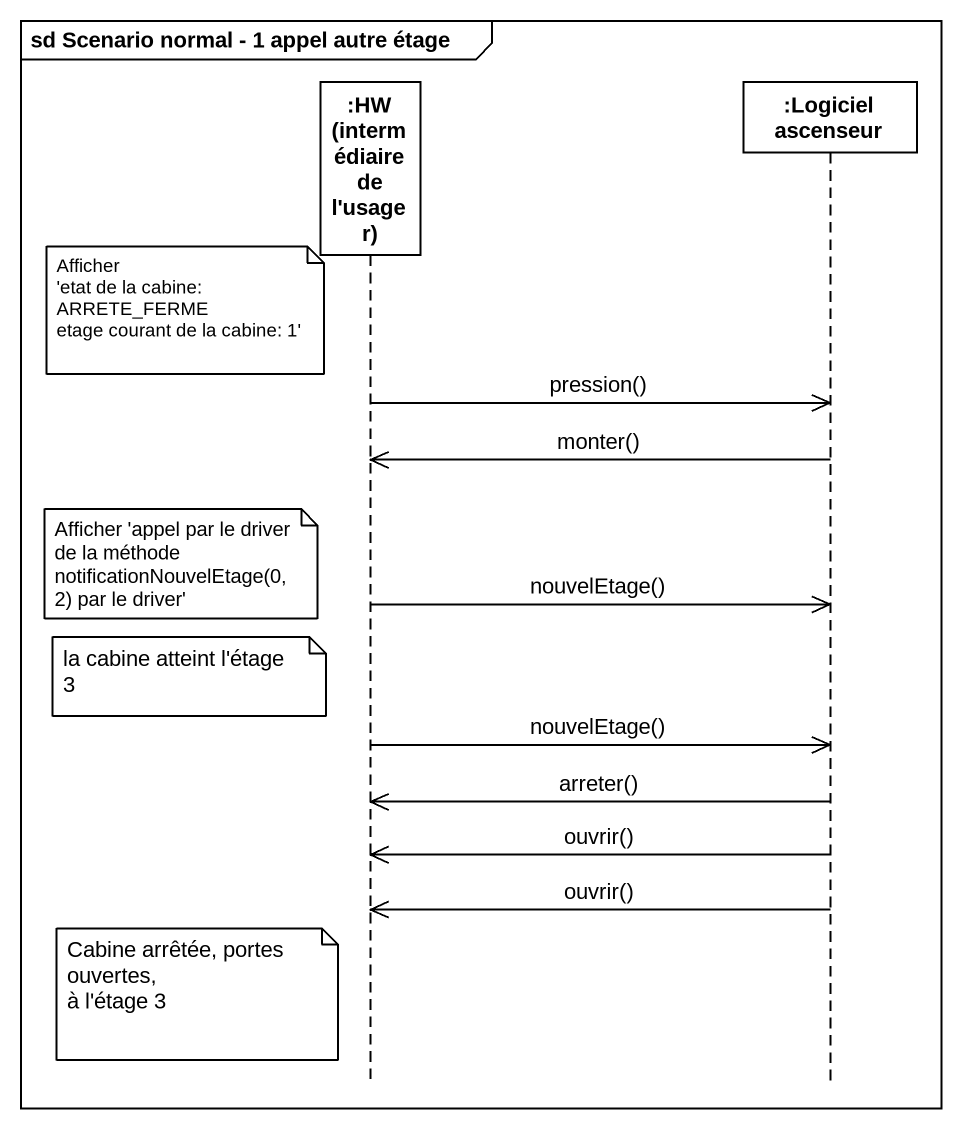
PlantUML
@startuml
mainframe sd Scenario normal - 1 appel autre étage
hide footbox
participant ":HW (intermédiaire de l'usager)" as HW_intermédiaire_de_l_usager
participant ":Logiciel ascenseur" as Logiciel_ascenseur

note left of HW_intermédiaire_de_l_usager
  Afficher
  ~'etat de la cabine: ARRETE_FERME
  etage courant de la cabine: 1'
end note
HW_intermédiaire_de_l_usager ->> Logiciel_ascenseur : pression()
Logiciel_ascenseur ->> HW_intermédiaire_de_l_usager : monter()
note left of HW_intermédiaire_de_l_usager : Afficher 'appel par le driver de la méthode notificationNouvelEtage(0,2) par le driver'
HW_intermédiaire_de_l_usager ->> Logiciel_ascenseur : nouvelEtage()
note left of HW_intermédiaire_de_l_usager : la cabine atteint l'étage 3
HW_intermédiaire_de_l_usager ->> Logiciel_ascenseur : nouvelEtage()
Logiciel_ascenseur ->> HW_intermédiaire_de_l_usager : arreter()
Logiciel_ascenseur ->> HW_intermédiaire_de_l_usager : ouvrir()
Logiciel_ascenseur ->> HW_intermédiaire_de_l_usager : ouvrir()
note left of HW_intermédiaire_de_l_usager
  Cabine arrêtée, portes ouvertes,
  à l'étage 3
end note
@enduml
